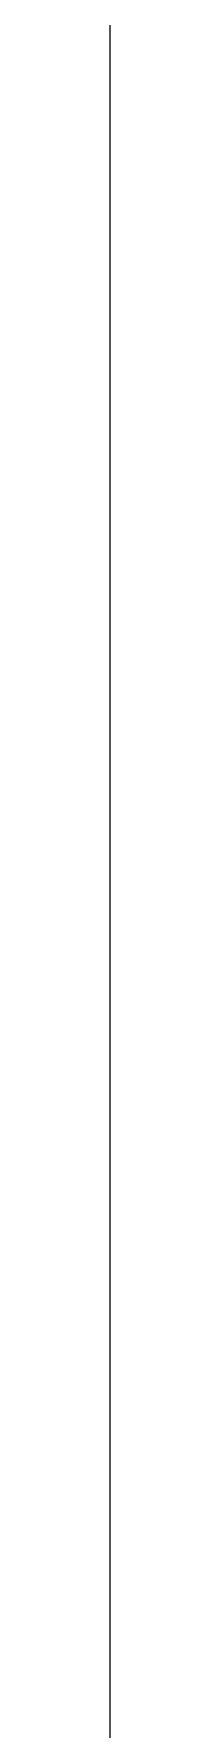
# Model space of a CAD drawing. Extents: x 6843040 to 15500510, y -6507076 to -4940511.
# Drawn here: x 7651952.7 to 7651952.7, y -6170745.1 to -6170602.5 of the extents above; entities that cross this region are included whole.
import ezdxf

# ---------------------------------------------------------------- set-up
doc = ezdxf.new("R2010")
doc.units = 0
doc.header["$LTSCALE"] = 1000
doc.header["$MEASUREMENT"] = 0
doc.linetypes.add('DOTE', pattern=[2.4200000000000004, 2, -0.2, 0.02, -0.2])
doc.layers.add('DOTE', color=8, linetype='DOTE')

msp = doc.modelspace()

# ---------------------------------------------------------------- linework, layer by layer
at = {"layer": 'DOTE', "ltscale": 0.25}
msp.add_line((7651952.694658224, -6180726.673791605), (7651952.694658224, -6152883.889315866), dxfattribs=at)

doc.saveas('drawing.dxf')
